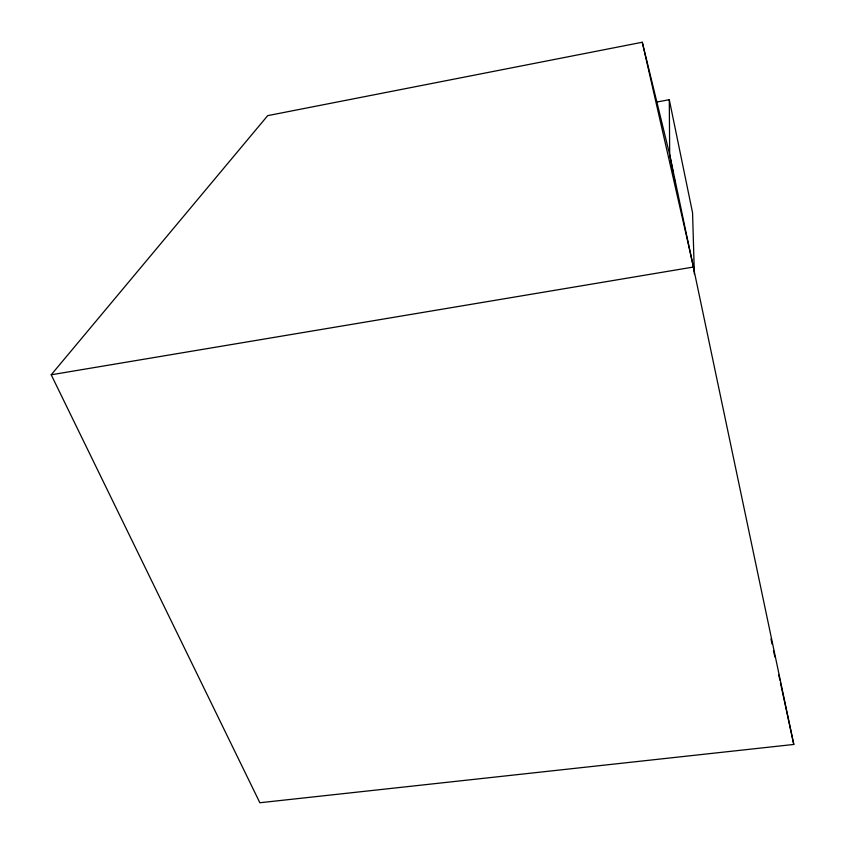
<?xml version="1.0" encoding="UTF-8"?>
<svg xmlns="http://www.w3.org/2000/svg" width="845" height="845" viewBox="0 0 845 845"><rect width="100%" height="100%" fill="white"/><g stroke="black" fill="none" stroke-linecap="round" stroke-linejoin="round"><path stroke-width="1.27" d="M51.207 374.789L267.696 115.638L642.284 42.25L669.694 154.667L793.793 744.445L259.869 802.75L51.207 374.789L693.544 267.02L642.284 42.25M656.586 102.087L669.282 99.699L692.562 212.771L694.358 273.981M770.978 638.968L772.087 644.112M773.481 650.544L774.865 656.977M778.763 674.986L779.872 680.13M780.431 682.697L793.793 744.445M673.402 173.933L669.694 154.667L669.282 99.699M673.898 176.499L675.134 182.921M693.544 267.02L693.787 270.749"/></g></svg>
